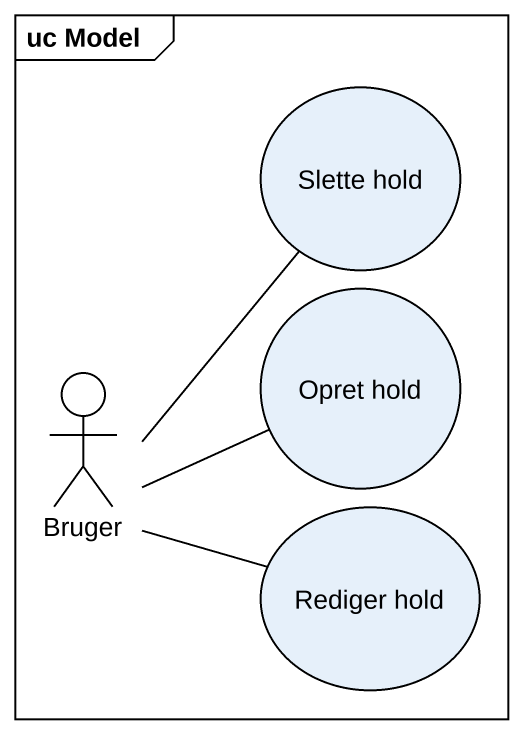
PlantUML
@startuml
mainframe uc Model
usecase "Slette hold" as Slette_hold
usecase "Opret hold" as Opret_hold
actor Bruger
usecase "Rediger hold" as Rediger_hold
Bruger -up- Slette_hold
Bruger -right- Opret_hold
Bruger -right- Rediger_hold
@enduml
